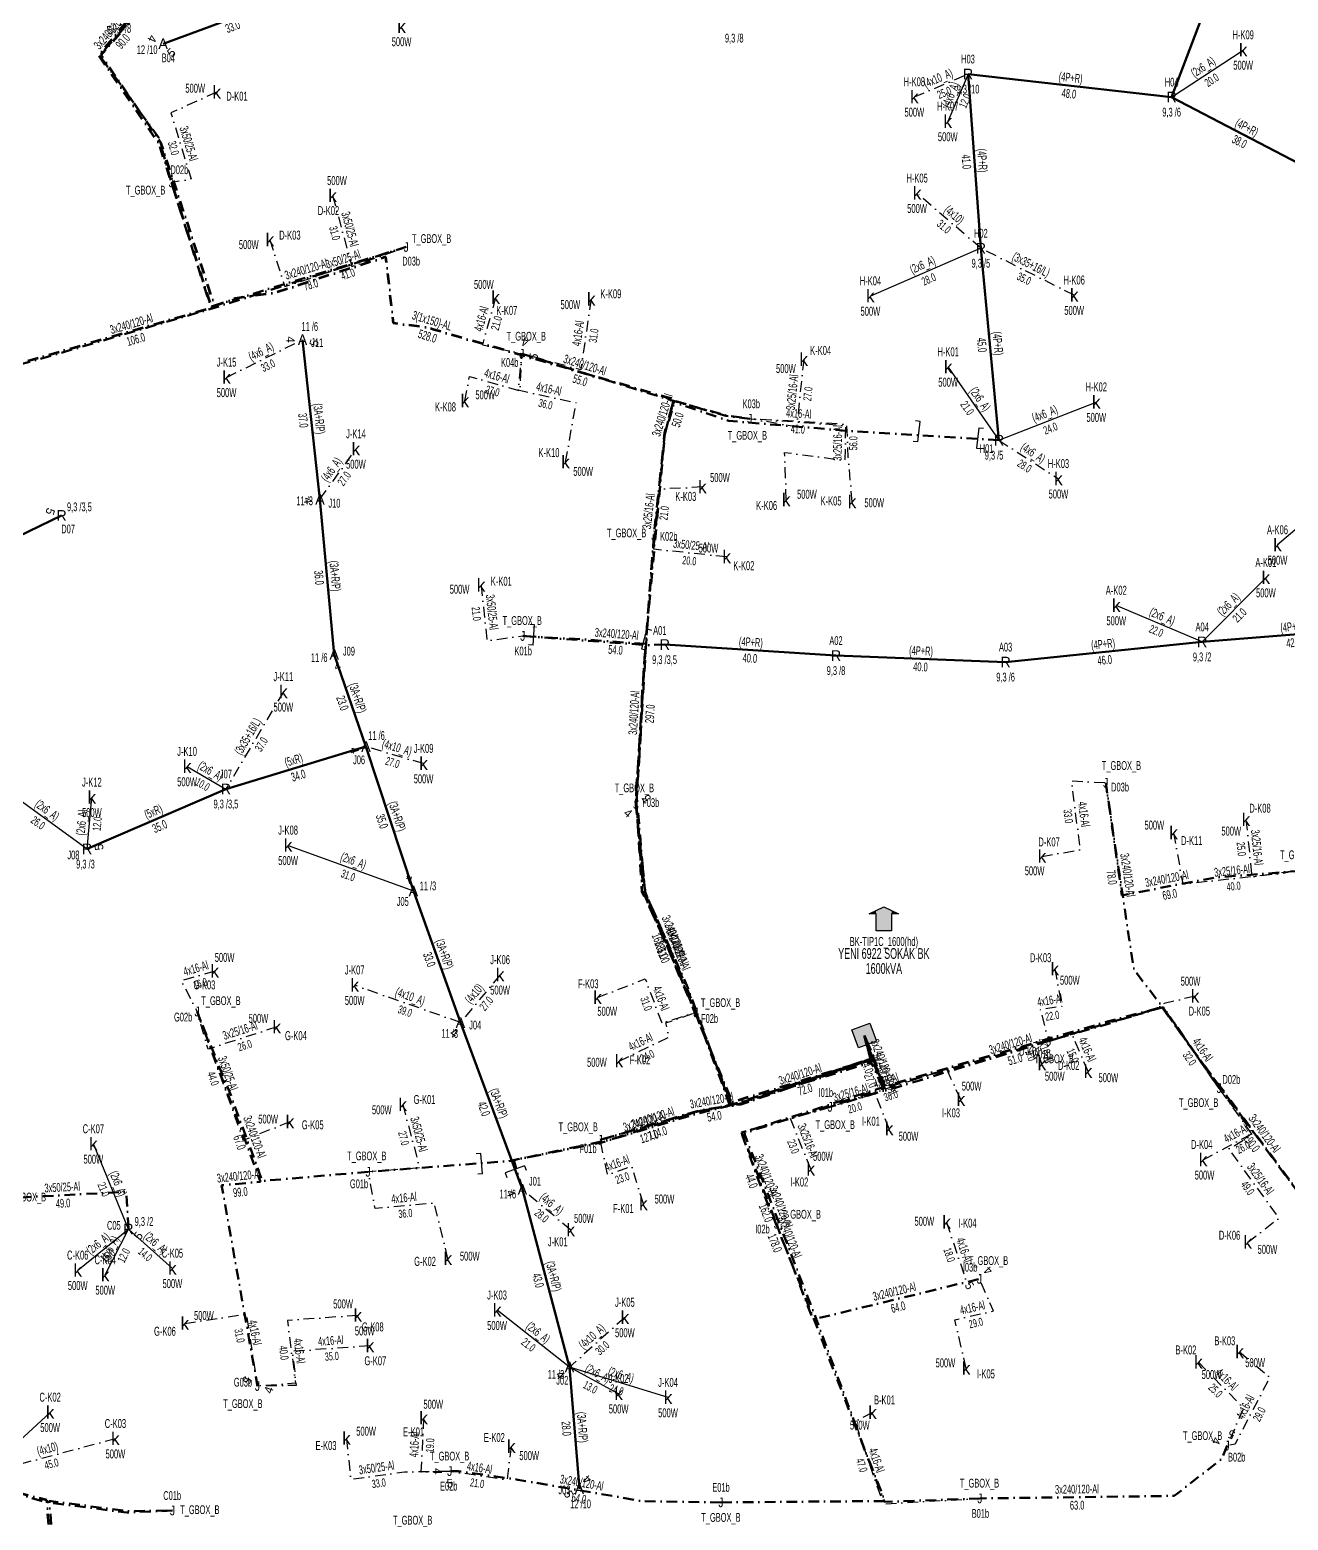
# Model space of a CAD drawing. Header units: millimetres. Extents: x 563565 to 566167, y 4094172 to 4096697.
# Drawn here: x 564611.1 to 564904.7, y 4095548.3 to 4095896.1 of the extents above; entities that cross this region are included whole.
import ezdxf
from ezdxf.enums import TextEntityAlignment as Align

# ---------------------------------------------------------------- set-up
doc = ezdxf.new("R2010")
doc.units = ezdxf.units.MM
doc.linetypes.add('DASHDOT', pattern=[5, 2.5, -1.25, 0, -1.25])
for name, color, linetype, lineweight in [('DIREK_AG_MEVCUT', 120, 'Continuous', 25), ('DIREK_BOX_YENI', 5, 'Continuous', 25), ('DIREK_OG_MEVCUT', 16, 'Continuous', 25), ('HAT_ABONE_HAVAI_MEVCUT', 56, 'Continuous', 30), ('HAT_ABONE_YERALTI_MEVCUT', 56, 'DASHDOT', 30), ('HAT_ABONE_YERALTI_YENI', 30, 'DASHDOT', 30), ('HAT_AG_HAVAI_MEVCUT', 126, 'Continuous', 50), ('HAT_AG_YERALTI_YENI', 3, 'DASHDOT', 50), ('HAT_BOX_YERALTI_YENI', 5, 'DASHDOT', 50), ('HAT_OG_YERALTI_YENI', 1, 'DASHDOT', 70), ('KOFRE_ABONE_MEVCUT', 6, 'Continuous', 25), ('TRAFO_TADILAT_BYSK', 5, 'Continuous', 30), ('TRAFO_YENI', 5, 'Continuous', 30)]:
    doc.layers.add(name, color=color, linetype=linetype, lineweight=lineweight)
doc.layers.add('NIA_AG', color=5, linetype='Continuous')
doc.styles.add('Direk', font='B_CAD')
doc.styles.get("Standard").update_dxf_attribs({"font": 'Arial'})

# ---------------------------------------------------------------- blocks, each defined once
blk = doc.blocks.new('AG_NIA', base_point=(-64.4296, 129.8924))
at = {"layer": 'NIA_AG'}
for p, q in [((-64.429604, 132.292432), (-65.529604, 132.292432)), ((-64.429604, 127.492432), (-64.429604, 132.292432)), ((-64.429604, 127.492432), (-65.529604, 127.492432))]:
    blk.add_line(p, q, dxfattribs=at)
blk = doc.blocks.new('YENI_BINA_KARE')
blk.add_hatch(color=5).paths.add_polyline_path([(-2.25, -2.25), (2.25, -2.25), (2.25, 2.25), (-2.25, 2.25)])
at = {"layer": 'TRAFO_TADILAT_BYSK', "linetype": 'Continuous'}
for p, q in [((-2.25, -2.25), (-2.25, 2.25)), ((-2.25, 2.25), (2.25, 2.25)), ((0, 1.8), (0, 2.7)), ((2.25, 2.25), (2.25, -2.25)), ((2.25, -2.25), (-2.25, -2.25))]:
    blk.add_line(p, q, dxfattribs=at)
blk = doc.blocks.new('YENI_BETKOSK')
at = {"layer": 'TRAFO_YENI', "linetype": 'Continuous'}
for p, q in [((-3.4, 2), (0, 3.6)), ((0, 3.6), (3.4, 2)), ((-1.8, 2), (-3.4, 2)), ((-1.8, -2), (-1.8, 2)), ((3.4, 2), (1.8, 2)), ((1.8, 2), (1.8, -2)), ((1.8, -2), (-1.8, -2))]:
    blk.add_line(p, q, dxfattribs=at)
for points in [[(-1.8, 2.752941), (0, -2), (0, 3.6)], [(0, -2), (0, 3.6), (1.8, -2)], [(0, 3.6), (1.8, -2), (1.8, 2.752941)], [(-3.4, 2), (-1.8, 2), (-1.8, 2.752941)], [(-1.8, -2), (-1.8, 2.752941), (0, -2)], [(1.8, 2), (1.8, 2.752941), (3.4, 2)]]:
    blk.add_solid(points, dxfattribs=at)

msp = doc.modelspace()

# ---------------------------------------------------------------- linework, layer by layer
at = {"layer": 'HAT_ABONE_HAVAI_MEVCUT'}
for p, q in [((564877.53, 4095880.37), (564894.22, 4095891.36)), ((564830.02, 4095885.75), (564825.3, 4095874.68)), ((564833.02, 4095845.11), (564807.25, 4095833.96)), ((564825.39, 4095817.4), (564837.25, 4095800.33)), ((564837.25, 4095800.33), (564859.95, 4095809.2)), ((564921.67, 4095792.42), (564902.23, 4095775.88)), ((564884.65, 4095753.26), (564899.52, 4095768.25)), ((564884.65, 4095753.26), (564864.61, 4095761.75)), ((564647.82, 4095724.18), (564656.88, 4095718.94)), ((564603.68, 4095720.08), (564624.5, 4095704.97)), ((564624.5, 4095704.97), (564625.6, 4095716.99)), ((564671.39, 4095705.8), (564700.62, 4095695.17)), ((564634.13, 4095616.28), (564625.95, 4095636.12)), ((564622.31, 4095606.65), (564634.13, 4095616.28)), ((564628.72, 4095605.56), (564634.13, 4095616.28)), ((564644.4, 4095607.1), (564634.13, 4095616.28)), ((564737.04, 4095584.06), (564720.14, 4095597.33)), ((564760.03, 4095576.95), (564737.04, 4095584.06)), ((564748.51, 4095577.86), (564737.04, 4095584.06)), ((564600.33, 4095559.12), (564615.87, 4095573.51))]:
    msp.add_line(p, q, dxfattribs=at)
at = {"layer": 'HAT_ABONE_YERALTI_MEVCUT', "flags": 128}
for points in [[(564817.5, 4095880.41), (564830.02, 4095885.75)], [(564833.02, 4095845.11), (564818.14, 4095857.94)], [(564854.79, 4095834.15), (564833.02, 4095845.11)], [(564657.03, 4095814.98), (564674.75, 4095823.75)], [(564678.82, 4095786.54), (564687.21, 4095798.27)], [(564837.25, 4095800.33), (564851.12, 4095791.32)], [(564670.29, 4095741.61), (564656.88, 4095718.94)], [(564702.99, 4095724.87), (564689.56, 4095728.85)], [(564720.85, 4095675.58), (564711.6, 4095664.46)], [(564711.6, 4095664.46), (564686.92, 4095673.17)], [(564737.34, 4095616.04), (564726.06, 4095625.52)], [(564749.96, 4095595.64), (564737.04, 4095584.06)], [(564631.1, 4095567.36), (564600.33, 4095559.12)]]:
    msp.add_lwpolyline(points, dxfattribs=at)
at = {"layer": 'HAT_ABONE_YERALTI_YENI', "flags": 128}
for points in [[(564654.72, 4095881.51), (564644.062056, 4095876.724447), (564648.74351, 4095861.275648), (564644.14942, 4095860.464456)], [(564681.78, 4095857.39), (564686.253025, 4095840.829339), (564698.948246, 4095845.403064)], [(564667.14, 4095847.07), (564670.597951, 4095836.181815), (564698.948246, 4095845.403064)], [(564719.81, 4095833.64), (564716.741075, 4095822.590188), (564725.938, 4095820.508)], [(564742.100151, 4095833.216421), (564739.669396, 4095816.741303), (564725.938, 4095820.508)], [(564712.62, 4095809.5), (564713.6744, 4095815.211774), (564725.468063, 4095811.880739), (564725.938, 4095820.508)], [(564736.13, 4095795.24), (564738.588729, 4095809.007792), (564725.084534, 4095811.978715), (564725.938, 4095820.508)], [(564791.69, 4095819.16), (564790.042648, 4095803.447572), (564779.094605, 4095805.330949)], [(564802.97, 4095785.94), (564802.097392, 4095796.308354), (564801.746283, 4095804.032753), (564779.094605, 4095805.330949)], [(564787.61, 4095786.4), (564787.233775, 4095797.478717), (564801.395174, 4095795.606136), (564801.512211, 4095803.681644), (564779.094605, 4095805.330949)], [(564768.05, 4095789.41), (564757.974686, 4095788.935063), (564756.714847, 4095778.104889)], [(564773.71, 4095773.11), (564756.687286, 4095774.8907), (564756.714847, 4095778.104889)], [(564716.4, 4095766.48), (564717.807749, 4095753.565361), (564726.140695, 4095754.6461)], [(564847.29, 4095703.22), (564856.24108, 4095704.766755), (564854.170437, 4095720.881762), (564862.148, 4095720.412)], [(564894.88, 4095711.8), (564896.275227, 4095698.455548), (564907.381047, 4095700.073995)], [(564877.98, 4095708.72), (564880.132601, 4095696.794951), (564903.449844, 4095699.315734), (564907.381047, 4095700.073995)], [(564654.27, 4095676.45), (564646.509251, 4095674.183679), (564650.148833, 4095667.024018)], [(564850.27, 4095676.96), (564851.915669, 4095668.230114), (564846.874103, 4095667.419862), (564848.868823, 4095660.144917)], [(564743.57, 4095670.29), (564754.718927, 4095674.651702), (564758.581127, 4095664.352502), (564766.532996, 4095666.837572)], [(564882.99, 4095670.61), (564875.765992, 4095668.937351), (564874.647302, 4095668.351371), (564877.79029, 4095665.048569), (564888.621, 4095649.142)], [(564671.82, 4095641.27), (564661.011427, 4095636.991517), (564650.148833, 4095667.024018)], [(564668.75, 4095663.42), (564652.712178, 4095658.266735), (564650.148833, 4095667.024018)], [(564748.6, 4095655.47), (564760.219636, 4095661.075484), (564759.517418, 4095664.352502), (564766.532996, 4095666.837572)], [(564858.02, 4095653.02), (564854.212661, 4095661.890075), (564848.868823, 4095660.144917)], [(564847.27, 4095654.84), (564845.417621, 4095659.812507), (564848.868823, 4095660.144917)], [(564828.36, 4095646.51), (564825.069496, 4095653.511204), (564797.84934, 4095644.770969)], [(564811.62, 4095639.68), (564808.390613, 4095647.844198), (564797.84934, 4095644.770969)], [(564884.87, 4095632.44), (564890.127769, 4095635.209264), (564896.51612, 4095638.681986), (564888.621, 4095649.142)], [(564895.29, 4095613.19), (564902.578276, 4095618.841632), (564890.87464, 4095634.992649), (564896.375349, 4095638.269667), (564888.621, 4095649.142)], [(564698.13, 4095645.3), (564702.092665, 4095630.545477), (564690.048072, 4095629.619001)], [(564793.33, 4095630.25), (564788.541499, 4095642.156703), (564797.84934, 4095644.770969)], [(564754.28, 4095622.17), (564751.573275, 4095630.890067), (564745.95553, 4095628.900449), (564744.217, 4095637.068)], [(564708.67, 4095609.35), (564705.486043, 4095622.357483), (564691.675753, 4095621.070083), (564690.048072, 4095629.619001)], [(564825.006716, 4095617.882447), (564829.715871, 4095603.754981), (564832.688001, 4095604.640154)], [(564829.6, 4095583.77), (564826.94578, 4095595.098446), (564835.948576, 4095597.176014), (564832.688001, 4095604.640154)], [(564647.290938, 4095594.26607), (564661.605385, 4095596.426741), (564664.234741, 4095579.654782)], [(564687.65, 4095596.13), (564671.245282, 4095594.961921), (564673.115094, 4095580.280437), (564664.234741, 4095579.654782)], [(564690.48, 4095589.03), (564672.422571, 4095587.759684), (564673.253598, 4095579.795671), (564664.234741, 4095579.654782)], [(564883.77, 4095585.21), (564894.324501, 4095574.527247), (564890.46392, 4095565.742299)], [(564893.38, 4095587.65), (564900.410391, 4095581.666464), (564892.334883, 4095566.100629), (564890.46392, 4095565.742299)], [(564703.01, 4095572.18), (564702.38477, 4095559.6357), (564709.093167, 4095559.784655)], [(564807.73, 4095573.46), (564803.652689, 4095571.3605), (564810.206725, 4095552.166537), (564832.789633, 4095553.429375)], [(564685.01, 4095567.44), (564686.044747, 4095557.883787), (564698.510158, 4095559.641729), (564709.093167, 4095559.784655)], [(564723.46, 4095565.53), (564722.461007, 4095557.745112), (564709.093167, 4095559.784655)]]:
    msp.add_lwpolyline(points, dxfattribs=at)
at = {"layer": 'HAT_AG_HAVAI_MEVCUT'}
for p, q in [((564877.53, 4095880.37), (564892.25, 4095919.09)), ((564642.23, 4095892.82), (564673.4, 4095904.35)), ((564877.53, 4095880.37), (564830.02, 4095885.75)), ((564833.02, 4095845.11), (564830.02, 4095885.75)), ((564910.92, 4095862.94), (564877.53, 4095880.37)), ((564837.25, 4095800.33), (564833.02, 4095845.11)), ((564678.82, 4095786.54), (564674.75, 4095823.75)), ((564682.16, 4095750.36), (564678.82, 4095786.54)), ((564590.54, 4095769.24), (564618.54, 4095782.77)), ((564926.98, 4095756.67), (564884.65, 4095753.26)), ((564759.28, 4095752.64), (564799.22, 4095750.07)), ((564884.65, 4095753.26), (564838.79, 4095748.56)), ((564689.56, 4095728.85), (564682.16, 4095750.36)), ((564799.22, 4095750.07), (564838.79, 4095748.56)), ((564656.88, 4095718.94), (564689.56, 4095728.85)), ((564700.62, 4095695.17), (564689.56, 4095728.85)), ((564624.5, 4095704.97), (564656.88, 4095718.94)), ((564711.6, 4095664.46), (564700.62, 4095695.17)), ((564726.06, 4095625.52), (564711.6, 4095664.46)), ((564737.04, 4095584.06), (564726.06, 4095625.52)), ((564739.34, 4095555.69), (564737.04, 4095584.06))]:
    msp.add_line(p, q, dxfattribs=at)
at = {"layer": 'HAT_AG_YERALTI_YENI', "flags": 128}
for points in [[(564837.25, 4095800.33), (564803.793842, 4095802.365399), (564774.183644, 4095804.823162), (564761.192608, 4095809.270544), (564759.320026, 4095801.780217), (564755.106717, 4095756.37011), (564752.757165, 4095716.806725), (564754.645243, 4095694.903817), (564764.682905, 4095672.542618), (564774.720447, 4095645.136109), (564807.26902, 4095656.008718), (564805.788, 4095661.413)], [(564759.28, 4095752.64), (564754.858346, 4095752.509961), (564752.431517, 4095716.156498), (564754.764259, 4095694.710415), (564764.22537, 4095672.958543), (564772.324528, 4095651.908888), (564775.025367, 4095644.886707), (564807.885575, 4095656.050175), (564805.788, 4095661.413)], [(564726.06, 4095625.52), (564724.066957, 4095632.356402), (564746.573949, 4095637.127884), (564767.550465, 4095643.879982), (564777.003402, 4095645.320429), (564808.243106, 4095656.033757), (564805.788, 4095661.413)]]:
    msp.add_lwpolyline(points, dxfattribs=at)
at = {"layer": 'HAT_BOX_YERALTI_YENI', "flags": 128}
for points in [[(564653.938359, 4095938.119389), (564638.413347, 4095904.217419), (564635.370402, 4095899.184856), (564627.41193, 4095890.05602), (564641.223512, 4095870.880692), (564644.14942, 4095860.464456)], [(564644.14942, 4095860.464456), (564653.304067, 4095831.475737), (564698.948246, 4095845.403064)], [(564698.948246, 4095845.403064), (564654.240358, 4095831.241664), (564616.437614, 4095820.12321), (564597.001, 4095814.634)], [(564725.938, 4095820.508), (564754.214089, 4095811.688874), (564761.554831, 4095809.403548), (564773.48517, 4095806.161977), (564779.094605, 4095805.330949)], [(564779.094605, 4095805.330949), (564773.50627, 4095805.984778), (564761.66372, 4095809.467881), (564759.287015, 4095801.805054), (564756.714847, 4095778.104889)], [(564756.714847, 4095778.104889), (564754.805367, 4095752.776963), (564741.008182, 4095753.789112), (564726.140695, 4095754.6461)], [(564726.140695, 4095754.6461), (564754.707619, 4095752.555208), (564752.547326, 4095716.203117), (564754.570858, 4095694.695538), (564765.373951, 4095669.32624), (564774.877026, 4095645.120511), (564808.068949, 4095655.856663), (564805.788, 4095661.413)], [(564888.621, 4095649.142), (564875.977699, 4095667.322726), (564868.719619, 4095676.808014), (564862.148, 4095720.412)], [(564862.148, 4095720.412), (564865.943295, 4095694.121273), (564887.518044, 4095698.27641), (564906.419454, 4095699.758909), (564907.381047, 4095700.073995)], [(564752.504465, 4095715.462502), (564754.347702, 4095694.591399), (564766.532996, 4095666.837572)], [(564690.048072, 4095629.619001), (564665.370817, 4095627.486396), (564658.285629, 4095646.812204), (564650.148833, 4095667.024018)], [(564650.148833, 4095667.024018), (564664.980258, 4095627.287363), (564655.873228, 4095626.496945), (564664.234741, 4095579.654782)], [(564766.532996, 4095666.837572), (564774.466271, 4095645.170063), (564766.54381, 4095643.729616), (564744.217, 4095637.068)], [(564954.791, 4095626.498), (564939.94598, 4095628.068648), (564932.274958, 4095627.003229), (564914.086564, 4095615.294473), (564881.271354, 4095659.676088), (564875.189453, 4095668.112421), (564861.743096, 4095663.86784), (564810.456908, 4095649.276993), (564805.788, 4095661.413)], [(564848.868823, 4095660.144917), (564862.684831, 4095664.35566), (564875.595891, 4095668.032163), (564888.621, 4095649.142)], [(564805.788, 4095661.413), (564807.567599, 4095655.180515), (564775.967783, 4095645.457495), (564765.614567, 4095642.846684), (564744.548022, 4095636.454698), (564722.851282, 4095632.133356), (564690.048072, 4095629.619001)], [(564744.217, 4095637.068), (564766.412524, 4095643.524249), (564775.095694, 4095645.388733), (564807.732613, 4095655.880122), (564805.788, 4095661.413)], [(564772.381815, 4095552.502286), (564810.683655, 4095552.821912), (564803.172446, 4095571.679841), (564792.996287, 4095597.979696), (564780.428646, 4095629.446949), (564777.193803, 4095638.667709), (564810.092692, 4095649.31808), (564805.788, 4095661.413)], [(564832.789633, 4095553.429375), (564810.486004, 4095552.610418), (564794.073213, 4095596.654869), (564777.81278, 4095638.649213), (564810.51297, 4095649.1395), (564805.788, 4095661.413)], [(564805.788, 4095661.413), (564807.541086, 4095654.947973), (564810.456648, 4095648.559142), (564797.84934, 4095644.770969)], [(564805.788, 4095661.413), (564810.716157, 4095648.549109), (564848.868823, 4095660.144917)], [(564797.84934, 4095644.770969), (564777.196588, 4095638.829205), (564785.330721, 4095617.520241)], [(564603.963228, 4095623.407178), (564633.607717, 4095624.937857), (564634.13, 4095616.28)], [(564785.330721, 4095617.520241), (564793.848752, 4095595.151754), (564832.688001, 4095604.640154)], [(564890.46392, 4095565.742299), (564889.318343, 4095562.716377), (564878.128284, 4095554.0165), (564832.789633, 4095553.429375)], [(564644.421717, 4095550.602827), (564633.79238, 4095550.123422), (564614.508283, 4095552.627158), (564579.423188, 4095563.314743)], [(564772.381815, 4095552.502286), (564754.096411, 4095552.761954), (564725.017378, 4095557.80352), (564711.16381, 4095559.784655), (564709.093167, 4095559.784655)], [(564633.825, 4095490.441), (564620.41582, 4095489.526961), (564616.850275, 4095538.150299), (564615.680245, 4095552.840242), (564634.005464, 4095550.443048), (564644.421717, 4095550.602827)]]:
    msp.add_lwpolyline(points, dxfattribs=at)
at = {"layer": 'HAT_OG_YERALTI_YENI', "flags": 128}
for points in [[(564257.81, 4095811.629), (564257.538372, 4095807.352516), (564304.092573, 4095801.036117), (564338.753537, 4095791.523466), (564417.708526, 4095774.913676), (564452.682662, 4095773.743972), (564520.698065, 4095792.353691), (564540.933936, 4095798.67009), (564653.564552, 4095831.247946), (564641.328031, 4095869.383572), (564627.204874, 4095890.156815), (564638.002138, 4095903.113531), (564646.541224, 4095921.004619), (564665.157047, 4095961.208823), (564672.528132, 4095976.398893), (564699.431314, 4095971.630102), (564698.201, 4095965.644)], [(564805.788, 4095661.413), (564807.34638, 4095655.847545), (564775.044566, 4095645.860076), (564758.942952, 4095684.546885), (564754.035283, 4095695.007957), (564752.658738, 4095716.142101), (564753.670316, 4095731.90142), (564754.152674, 4095742.961436), (564756.175494, 4095770.054082), (564759.262319, 4095802.009654), (564761.481463, 4095809.798212), (564705.498161, 4095826.093601), (564703.428686, 4095826.723441), (564695.961564, 4095827.630768), (564694.21298, 4095843.107044), (564668.427557, 4095834.731412), (564658.889974, 4095833.381754), (564654.301137, 4095831.58221), (564641.719886, 4095869.806206), (564627.781458, 4095890.21344), (564638.578722, 4095902.72027), (564657.379747, 4095943.196297), (564673.021831, 4095975.827711), (564698.935264, 4095970.878965), (564698.201, 4095965.644)], [(564805.788, 4095661.413), (564810.56345, 4095649.596618), (564862.915337, 4095664.771123), (564875.339987, 4095668.066499), (564882.425128, 4095658.073584), (564914.664141, 4095614.736857), (564930.050242, 4095626.613847), (564940.937482, 4095628.053482), (565025.837657, 4095615.19185), (565057.478093, 4095610.249865), (565058.462, 4095615.088)], [(564633.825, 4095490.441), (564627.687872, 4095489.869484), (564620.236095, 4095489.722385), (564615.086495, 4095553.039054), (564561.519902, 4095566.599613), (564506.925872, 4095581.526276), (564460.886768, 4095592.405952), (564437.762629, 4095598.704356), (564385.255191, 4095611.201682), (564345.755202, 4095613.721044), (564320.950574, 4095611.829111), (564319.780871, 4095596.353033), (564317.332011, 4095580.532397), (564308.682, 4095582.137)]]:
    msp.add_lwpolyline(points, dxfattribs=at)

# ---------------------------------------------------------------- block references
at = {"layer": 'NIA_AG'}
for p, rotation in [((564818.595863, 4095802.313618), 353.930169), ((564832.278031, 4095800.858702), 173.930169), ((564728.716689, 4095754.876815), 356.731026), ((564754.467387, 4095753.996008), 164.264221), ((564716.53436, 4095631.545123), 4.707442999999997), ((564724.317294, 4095630.206467), 110.39812)]:
    msp.add_blockref('AG_NIA', p, dxfattribs=dict(at, rotation=rotation))
at = {"layer": 'TRAFO_YENI'}
msp.add_blockref('YENI_BETKOSK', (564810.389368, 4095687.816535), dxfattribs=at)
at = {"layer": 'TRAFO_YENI', "rotation": 200.323137}
msp.add_blockref('YENI_BINA_KARE', (564805.788, 4095661.413), dxfattribs=at)

# ---------------------------------------------------------------- texts
at = {"layer": 'DIREK_AG_MEVCUT', "color": 32, "style": 'Direk'}
for rotation, p in [(368.426309, (564629.810304, 4095896.010226)), (250.790498, (564615.895899, 4095783.691265)), (458.51043, (564627.269169, 4095705.38437)), (415.714563, (564636.443476, 4095614.702715))]:
    msp.add_text('5', height=2, rotation=rotation, dxfattribs=at).set_placement(p, align=Align.MIDDLE_CENTER)
at = {"layer": 'DIREK_AG_MEVCUT', "linetype": 'ByBlock', "width": 0.53}
for s, p in [('9,3 /8', (564632.598087, 4095896.407169)), ('9,3 /8', (564775.481705, 4095894.143133)), ('H03', (564830.02, 4095889.25)), ('H04', (564877.53, 4095883.87)), ('9,3 /10', (564830.02, 4095882.25)), ('9,3 /6', (564877.53, 4095876.87)), ('H02', (564833.02, 4095848.61)), ('9,3 /5', (564833.02, 4095841.61)), ('H01', (564834.353054, 4095798.365896)), ('9,3 /5', (564836.09509, 4095796.826531)), ('9,3 /3,5', (564622.693708, 4095784.777131)), ('D07', (564620.062786, 4095779.618632)), ('A01', (564758.109289, 4095755.938399)), ('A04', (564884.65, 4095756.76)), ('A02', (564799.22, 4095753.57)), ('A03', (564838.79, 4095752.06)), ('9,3 /3,5', (564759.218628, 4095749.118988)), ('9,3 /2', (564884.65, 4095749.76)), ('9,3 /8', (564799.22, 4095746.57)), ('9,3 /6', (564838.79, 4095745.06)), ('J07', (564656.88, 4095722.44)), ('9,3 /3,5', (564656.88, 4095715.44)), ('J08', (564621.299042, 4095703.554419)), ('9,3 /3', (564624.107679, 4095701.425707)), ('C05', (564630.737116, 4095617.139266)), ('9,3 /2', (564637.761432, 4095618.037839))]:
    msp.add_text(s, height=2.05, dxfattribs=at).set_placement(p, align=Align.MIDDLE_CENTER)
at = {"layer": 'DIREK_AG_MEVCUT', "linetype": 'ByBlock', "style": 'Direk'}
for p in [(564830.02, 4095885.75), (564877.53, 4095880.37), (564833.02, 4095845.11), (564837.25, 4095800.33), (564618.54, 4095782.77), (564759.28, 4095752.64), (564884.65, 4095753.26), (564799.22, 4095750.07), (564838.79, 4095748.56), (564656.88, 4095718.94), (564624.5, 4095704.97), (564634.13, 4095616.28)]:
    msp.add_text('R', height=2.5, dxfattribs=at).set_placement(p, align=Align.MIDDLE_CENTER)
at = {"layer": 'DIREK_BOX_YENI', "width": 0.53}
for s, p in [('D02b', (564646.011808, 4095863.427818)), ('T_GBOX_B', (564638.148453, 4095858.67457)), ('T_GBOX_B', (564704.86505, 4095847.370236)), ('D03b', (564700.093601, 4095842.095774)), ('T_GBOX_B', (564726.957422, 4095824.582078)), ('K04b', (564723.09801, 4095818.462405)), ('K03b', (564779.451556, 4095808.8127)), ('T_GBOX_B', (564778.53549, 4095801.459138)), ('T_GBOX_B', (564750.371242, 4095778.688087)), ('K02b', (564760.208081, 4095777.887363)), ('T_GBOX_B', (564726.012106, 4095758.246681)), ('K01b', (564726.238529, 4095751.147467)), ('T_GBOX_B', (564865.818636, 4095724.431905)), ('T_GBOX_B', (564752.174252, 4095719.201528)), ('D03b', (564865.496589, 4095719.393693)), ('F03b', (564755.990895, 4095715.770407)), ('T_GBOX_B', (564907.408114, 4095703.596042)), ('T_GBOX_B', (564655.724417, 4095669.557608)), ('T_GBOX_B', (564772.28684, 4095669.099767)), ('G02b', (564646.895308, 4095665.733834)), ('F02b', (564769.725071, 4095665.402073)), ('D01b', (564847.221183, 4095657.056992)), ('T_GBOX_B', (564850.13227, 4095655.993653)), ('D02b', (564891.465146, 4095651.181812)), ('I01b', (564796.84095, 4095648.122559)), ('T_GBOX_B', (564883.832699, 4095645.769678)), ('T_GBOX_B', (564739.075251, 4095640.119128)), ('T_GBOX_B', (564799.046063, 4095640.638913)), ('T_GBOX_B', (564689.744084, 4095633.341233)), ('F01b', (564741.373488, 4095635.027305)), ('G01b', (564687.934874, 4095626.828949)), ('T_GBOX_B', (564610.333312, 4095623.73686)), ('T_GBOX_B', (564791.117726, 4095619.726619)), ('I02b', (564782.060354, 4095616.273367)), ('T_GBOX_B', (564834.808134, 4095608.922919)), ('I03b', (564830.49986, 4095607.371827)), ('G03b', (564660.84908, 4095580.542082)), ('T_GBOX_B', (564660.843004, 4095575.539112)), ('T_GBOX_B', (564884.754152, 4095568.075862)), ('T_GBOX_B', (564709.069403, 4095563.304038)), ('B02b', (564892.716157, 4095563.063226)), ('E02b', (564708.86722, 4095556.291956)), ('T_GBOX_B', (564832.700976, 4095556.999826)), ('C01b', (564644.342024, 4095554.10192)), ('E01b', (564772.392062, 4095556.002271)), ('T_GBOX_B', (564650.799954, 4095550.795539)), ('B01b', (564832.910028, 4095549.931446)), ('T_GBOX_B', (564700.453549, 4095548.351341)), ('T_GBOX_B', (564772.371544, 4095548.993863))]:
    msp.add_text(s, height=2.05, dxfattribs=at).set_placement(p, align=Align.MIDDLE_CENTER)
at = {"layer": 'DIREK_BOX_YENI', "style": 'Direk', "width": 0.8}
for p in [(564644.14942, 4095860.464456), (564698.948246, 4095845.403064), (564725.938, 4095820.508), (564779.094605, 4095805.330949), (564756.714847, 4095778.104889), (564726.140695, 4095754.6461), (564862.148, 4095720.412), (564752.504465, 4095715.462502), (564650.148833, 4095667.024018), (564766.532996, 4095666.837572), (564848.868823, 4095660.144917), (564888.621, 4095649.142), (564797.84934, 4095644.770969), (564744.217, 4095637.068), (564690.048072, 4095629.619001), (564785.330721, 4095617.520241), (564832.688001, 4095604.640154), (564664.234741, 4095579.654782), (564890.46392, 4095565.742299), (564709.093167, 4095559.784655), (564832.789633, 4095553.429375), (564644.421717, 4095550.602827), (564772.381815, 4095552.502286)]:
    msp.add_text('J', height=2.25, dxfattribs=at).set_placement(p, align=Align.MIDDLE_CENTER)
at = {"layer": 'DIREK_BOX_YENI', "color": 32, "style": 'Direk'}
for s, rotation, p in [('4', 525.30609, (564726.648234, 4095823.216425)), ('5', 76.597543, (564728.661745, 4095819.858989)), ('5', 117.546998, (564754.987034, 4095716.757435)), ('4', 320.046998, (564750.70642, 4095713.316102)), ('4', 493.630041, (564834.71467, 4095606.572151)), ('5', 303.613645, (564830.356191, 4095603.090102)), ('5', 240.604711, (564661.795229, 4095581.029112)), ('4', 430.701466, (564666.877407, 4095578.72941)), ('5', 158.517142, (564891.489344, 4095568.347775)), ('4', 247.023528, (564887.886058, 4095566.835288)), ('4', 270.580311, (564706.29331, 4095559.756297)), ('5', 0.193438, (564709.10262, 4095556.984671))]:
    msp.add_text(s, height=2, rotation=rotation, dxfattribs=at).set_placement(p, align=Align.MIDDLE_CENTER)
at = {"layer": 'DIREK_OG_MEVCUT', "color": 32, "style": 'Direk'}
for s, rotation, p in [('4', 245.299786, (564639.686181, 4095893.990037)), ('5', 42.799787, (564644.132428, 4095890.765549)), ('4', 268.80937, (564671.950605, 4095823.808181)), ('5', 75.048168, (564677.455201, 4095823.027581)), ('4', 276.00021, (564676.03534, 4095786.24731)), ('4', 375.557009, (564682.910952, 4095747.662581)), ('4', 287.927072, (564686.895943, 4095727.988143)), ('4', 198.553025, (564699.72909, 4095697.824483)), ('4', 328.013886, (564710.116802, 4095662.085106)), ('4', 289.00692, (564723.412658, 4095624.608089)), ('4', 310.05429, (564734.896782, 4095582.258163)), ('4', 499.634922, (564741.153436, 4095557.823413)), ('5', 297.134923, (564736.848182, 4095554.412955))]:
    msp.add_text(s, height=2, rotation=rotation, dxfattribs=at).set_placement(p, align=Align.MIDDLE_CENTER)
at = {"layer": 'DIREK_OG_MEVCUT', "linetype": 'ByBlock', "width": 0.53}
for s, p in [('12 /10', (564638.49801, 4095891.439511)), ('B04', (564643.444262, 4095889.537384)), ('11 /6', (564676.452323, 4095826.857678)), ('J11', (564678.182922, 4095823.068056)), ('11 /3', (564675.247931, 4095786.179791)), ('J10', (564682.198355, 4095785.625278)), ('J09', (564685.581864, 4095751.095425)), ('11 /6', (564678.65182, 4095749.606024)), ('11 /6', (564692.023997, 4095731.422904)), ('J06', (564687.945207, 4095725.744772)), ('11 /3', (564704.011877, 4095696.333062)), ('J05', (564698.138424, 4095692.701847)), ('11 /3', (564709.100779, 4095661.919739)), ('J04', (564715.05005, 4095663.870803)), ('J01', (564728.991871, 4095627.431578)), ('11 /6', (564722.64209, 4095624.434743)), ('11 /3', (564733.886481, 4095582.365707)), ('J02', (564735.366798, 4095580.98585)), ('J03', (564735.851446, 4095555.407177)), ('12 /10', (564739.626158, 4095552.1603))]:
    msp.add_text(s, height=2.05, dxfattribs=at).set_placement(p, align=Align.MIDDLE_CENTER)
at = {"layer": 'DIREK_OG_MEVCUT', "linetype": 'ByBlock', "style": 'Direk'}
for p in [(564642.23, 4095892.82), (564674.75, 4095823.75), (564678.82, 4095786.54), (564682.16, 4095750.36), (564689.56, 4095728.85), (564700.62, 4095695.17), (564711.6, 4095664.46), (564726.06, 4095625.52), (564737.04, 4095584.06), (564739.34, 4095555.69)]:
    msp.add_text('A', height=2.5, dxfattribs=at).set_placement(p, align=Align.MIDDLE_CENTER)
at = {"layer": 'HAT_ABONE_HAVAI_MEVCUT', "lineweight": 30, "width": 0.53}
for s, rotation, p in [('(2x6_A)', 33.36403, (564885.407537, 4095886.574914, 282447.11)), ('(4x6_A)', 426.907686, (564826.878107, 4095880.548382, 282412.65)), ('(2x6_A)', 383.396864, (564819.797467, 4095840.31511, 282403.625)), ('(2x6_A)', 304.791039, (564832.018053, 4095809.349997, 282418.625)), ('(4x6_A)', 21.343018, (564848.290642, 4095805.556705, 282429.975)), ('(2x6_A)', 45.230256, (564891.481549, 4095761.35362, 282449.76)), ('(2x6_A)', 337.039924, (564874.961576, 4095758.28766, 282432.305)), ('(2x6_A)', 329.956352, (564652.775561, 4095722.295798, 282328.44)), ('(2x6_A)', 324.029939, (564614.589258, 4095713.212925, 282312.25)), ('(2x6_A)', 84.77119, (564624.203537, 4095711.057463, 282312.8)), ('(2x6_A)', 340.01532, (564686.295504, 4095701.283816, 282350.31)), ('(2x6_A)', 292.406275, (564630.825829, 4095626.523996, 282312.975)), ('(2x6_A)', 39.170421, (564627.683115, 4095612.12398, 282317.065)), ('(4x6_A)', 63.221558, (564630.666158, 4095611.30296, 282317.065)), ('(2x6_A)', 318.207565, (564639.831469, 4095612.323729, 282317.065)), ('(2x6_A)', 321.860745, (564729.114939, 4095591.363535, 282360.07)), ('(2x6_A)', 331.606981, (564743.179189, 4095581.707751, 282368.52)), ('(2x6_A)', 342.814997, (564748.786139, 4095581.317052, 282368.52))]:
    msp.add_text(s, height=2.05, rotation=rotation, dxfattribs=at).set_placement(p, align=Align.CENTER)
for s, rotation, p in [('20.0', 33.36403, (564886.342463, 4095885.155086, 282447.11)), ('12.0', 426.907686, (564828.441893, 4095879.881618, 282412.65)), ('28.0', 383.396864, (564820.472533, 4095838.75489, 282403.625)), ('21.0', 304.791039, (564830.621947, 4095808.380003, 282418.625)), ('24.0', 21.343018, (564848.909358, 4095803.973295, 282429.975)), ('21.0', 45.230256, (564892.688451, 4095760.15638, 282449.76)), ('22.0', 337.039924, (564874.298424, 4095756.72234, 282432.305)), ('10.0', 329.956352, (564651.924439, 4095720.824202, 282328.44)), ('26.0', 324.029939, (564613.590742, 4095711.837075, 282312.25)), ('12.0', 84.77119, (564625.896463, 4095710.902537, 282312.8)), ('31.0', 340.01532, (564685.714496, 4095699.686184, 282350.31)), ('21.0', 292.406275, (564629.254171, 4095625.876004, 282312.975)), ('15.0', 39.170421, (564628.756885, 4095610.80602, 282317.065)), ('12.0', 63.221558, (564632.183842, 4095610.53704, 282317.065)), ('14.0', 318.207565, (564638.698531, 4095611.056271, 282317.065)), ('21.0', 321.860745, (564728.065061, 4095590.026465, 282360.07)), ('13.0', 331.606981, (564742.370811, 4095580.212249, 282368.52)), ('24.0', 342.814997, (564748.283861, 4095579.692948, 282368.52))]:
    msp.add_text(s, height=1.9, rotation=rotation, dxfattribs=at).set_placement(p, align=Align.TOP_CENTER)
at = {"layer": 'HAT_ABONE_YERALTI_MEVCUT', "lineweight": 30, "width": 0.53}
for s, rotation, p in [('(4x10_A)', 23.0991, (564823.426526, 4095883.861854)), ('(4x10)', 319.231063, (564826.135059, 4095852.168747)), ('(3x35+16/L)', 333.277254, (564844.287223, 4095840.389214)), ('(4x6_A)', 26.331774, (564665.512967, 4095820.126804)), ('(4x6_A)', 326.992107, (564844.648041, 4095796.537806)), ('(4x6_A)', 54.425375, (564682.323645, 4095792.899498)), ('(3x35+16/L)', 419.394384, (564662.853412, 4095730.707757)), ('(4x10_A)', 343.492734, (564696.516516, 4095727.674966)), ('(4x10_A)', 340.56118, (564699.54288, 4095669.616548)), ('(4x10)', 410.245147, (564715.57153, 4095670.563579)), ('(4x6_A)', 319.955449, (564732.246876, 4095621.430713)), ('(4x10_A)', 401.869391, (564742.93268, 4095590.482968)), ('(4x10)', 374.991666, (564615.495123, 4095564.061069))]:
    msp.add_text(s, height=2.05, rotation=rotation, dxfattribs=at).set_placement(p, align=Align.CENTER)
for s, rotation, p in [('25.0', 23.0991, (564824.093474, 4095882.298146)), ('31.0', 319.231063, (564825.024941, 4095850.881253)), ('35.0', 333.277254, (564843.522777, 4095838.870786)), ('33.0', 26.331774, (564666.267033, 4095818.603196)), ('28.0', 326.992107, (564843.721959, 4095795.112194)), ('27.0', 54.425375, (564683.706355, 4095791.910502)), ('37.0', 419.394384, (564664.316588, 4095729.842243)), ('27.0', 343.492734, (564696.033484, 4095726.045034)), ('27.0', 410.245147, (564716.87847, 4095669.476421)), ('39.0', 340.56118, (564698.97712, 4095668.013452)), ('28.0', 319.955449, (564731.153124, 4095620.129287)), ('30.0', 401.869391, (564744.06732, 4095589.217032)), ('45.0', 374.991666, (564615.934877, 4095562.418931))]:
    msp.add_text(s, height=1.9, rotation=rotation, dxfattribs=at).set_placement(p, align=Align.TOP_CENTER)
at = {"layer": 'HAT_ABONE_YERALTI_YENI', "lineweight": 30, "width": 0.53}
for s, rotation, p in [('3x50/25-Al', 286.858399, (564647.216254, 4095869.246554)), ('3x50/25-Al', 285.114885, (564684.837107, 4095849.331311)), ('3x50/25-Al', 18.017692, (564684.510185, 4095841.600756)), ('4x16-Al', 434.478138, (564717.456538, 4095828.342559)), ('4x16-Al', 441.607075, (564740.043877, 4095825.102929)), ('4x16-Al', 344.228052, (564719.802269, 4095814.364255)), ('3x25/16-Al', 444.014753, (564790.020957, 4095811.392417)), ('4x16-Al', 347.592581, (564732.019264, 4095811.323401)), ('4x16-Al', 356.719895, (564790.469079, 4095805.530459)), ('3x25/16-Al', 89.169685, (564800.603782, 4095799.656208)), ('3x25/16-Al', 443.364792, (564756.50046, 4095783.618192)), ('3x50/25-Al', 354.028162, (564765.287077, 4095774.845737)), ('3x50/25-Al', 276.220914, (564717.948869, 4095760.114789)), ('4x16-Al', 277.321908, (564856.048827, 4095712.932586)), ('3x25/16-Al', 275.968865, (564896.423005, 4095705.216164)), ('3x25/16-Al', 6.170175, (564891.699863, 4095698.900419)), ('4x16-Al', 376.279043, (564650.151357, 4095676.132761)), ('4x16-Al', 290.556045, (564757.445907, 4095669.800557)), ('4x16-Al', 369.130176, (564849.260009, 4095668.664218)), ('3x25/16-Al', 377.813226, (564660.471061, 4095661.652617)), ('4x16-Al', 25.753349, (564754.040495, 4095659.038314)), ('4x16-Al', 290.431576, (564847.140337, 4095657.622979)), ('4x16-Al', 293.23066, (564856.897416, 4095657.790306)), ('4x16-Al', 304.250769, (564883.90824, 4095657.573678)), ('3x50/25-Al', 289.884786, (564656.379452, 4095652.296878)), ('4x16-Al', 377.801524, (564811.199555, 4095649.95039)), ('3x25/16-Al', 376.253648, (564802.88207, 4095647.123611)), ('3x50/25-Al', 285.033337, (564700.932241, 4095638.143212)), ('4x16-Al', 28.528598, (564892.915987, 4095637.692417)), ('3x25/16-Al', 291.908438, (564791.724364, 4095636.520507)), ('4x16-Al', 379.502449, (564748.480633, 4095630.696491)), ('3x25/16-Al', 305.928502, (564897.414746, 4095627.415899)), ('4x16-Al', 365.325741, (564698.502002, 4095622.560114)), ('4x16-Al', 288.434949, (564828.167674, 4095611.087507)), ('4x16-Al', 12.994617, (564831.256047, 4095596.965462)), ('4x16-Al', 281.176189, (564662.673608, 4095591.941675)), ('4x16-Al', 277.25803, (564673.023377, 4095587.728566)), ('4x16-Al', 364.024053, (564681.391636, 4095589.242746)), ('4x16-Al', 314.653992, (564889.65191, 4095580.466023)), ('4x16-Al', 422.579851, (564895.618131, 4095574.274982)), ('4x16-Al', 447.14664, (564701.848439, 4095565.950163)), ('4x16-Al', 288.853159, (564807.734104, 4095562.038191)), ('3x50/25-Al', 8.027238, (564692.158756, 4095559.604429)), ('4x16-Al', 351.325231, (564715.905289, 4095559.60516))]:
    msp.add_text(s, height=2.05, rotation=rotation, dxfattribs=at).set_placement(p, align=Align.CENTER)
for s, rotation, p in [('32.0', 286.858399, (564645.589312, 4095868.753541)), ('31.0', 285.114885, (564683.195918, 4095848.888027)), ('41.0', 18.017692, (564685.036013, 4095839.984123)), ('21.0', 434.478138, (564719.094537, 4095827.887629)), ('31.0', 441.607075, (564741.72567, 4095824.854795)), ('27.0', 344.228052, (564719.340194, 4095812.728258)), ('27.0', 444.014753, (564791.71169, 4095811.215154)), ('36.0', 347.592581, (564731.653999, 4095809.663105)), ('41.0', 356.719895, (564790.371809, 4095803.833244)), ('56.0', 89.169685, (564802.303603, 4095799.631573)), ('21.0', 443.364792, (564758.189073, 4095783.421761)), ('20.0', 354.028162, (564765.110209, 4095773.154963)), ('21.0', 276.220914, (564716.25888, 4095759.930573)), ('33.0', 277.321908, (564854.362689, 4095712.715931)), ('25.0', 275.968865, (564894.732222, 4095705.039384)), ('40.0', 6.170175, (564891.882582, 4095697.210267)), ('16.0', 376.279043, (564650.627894, 4095674.500918)), ('31.0', 290.556045, (564755.854147, 4095669.203647)), ('22.0', 369.130176, (564849.529762, 4095666.985757)), ('26.0', 377.813226, (564660.991117, 4095660.034117)), ('24.0', 25.753349, (564754.779141, 4095657.50717)), ('9.0', 290.431576, (564845.547284, 4095657.029528)), ('15.0', 293.23066, (564855.335245, 4095657.119769)), ('32.0', 304.250769, (564882.50305, 4095656.616891)), ('44.0', 289.884786, (564654.780808, 4095651.718658)), ('36.0', 377.801524, (564811.71928, 4095648.331784)), ('20.0', 376.253648, (564803.357883, 4095645.491557)), ('27.0', 285.033337, (564699.290424, 4095637.702265)), ('23.0', 291.908438, (564790.147135, 4095635.886196)), ('26.0', 28.528598, (564893.727902, 4095636.198833)), ('23.0', 379.502449, (564749.048173, 4095629.094025)), ('49.0', 305.928502, (564896.038171, 4095626.418382)), ('36.0', 365.325741, (564698.659793, 4095620.867453)), ('18.0', 288.434949, (564826.554913, 4095610.54992)), ('29.0', 12.994617, (564831.638309, 4095595.308997)), ('31.0', 281.176189, (564661.005847, 4095591.61217)), ('40.0', 277.25803, (564671.336999, 4095587.513792)), ('35.0', 364.024053, (564681.510934, 4095587.546937)), ('25.0', 314.653992, (564888.442591, 4095579.271223)), ('29.0', 422.579851, (564897.127142, 4095573.492111)), ('19.0', 447.14664, (564703.546331, 4095565.865537)), ('47.0', 288.853159, (564806.12531, 4095561.488846)), ('33.0', 8.027238, (564692.39615, 4095557.921086)), ('21.0', 351.325231, (564715.648885, 4095557.924608))]:
    msp.add_text(s, height=1.9, rotation=rotation, dxfattribs=at).set_placement(p, align=Align.TOP_CENTER)
at = {"layer": 'HAT_AG_HAVAI_MEVCUT', "lineweight": 30, "width": 0.53}
for s, rotation, p in [('33.0', 20.299785, (564658.109892, 4095897.787793)), ('48.0', 353.539386, (564853.679358, 4095882.215398, 282415.01)), ('38.0', 332.434875, (564893.831657, 4095870.901487, 282438.765)), ('41.0', 274.221854, (564830.672307, 4095865.367424, 282415.01)), ('45.0', 275.396251, (564834.288767, 4095822.640063, 282416.51)), ('37.0', 276.242152, (564675.940039, 4095805.052579)), ('36.0', 275.274379, (564679.643599, 4095768.371863)), ('42.0', 364.60566, (564905.883253, 4095754.117745, 282442.325)), ('40.0', 356.318292, (564779.195418, 4095750.506754, 282399.61)), ('46.0', 365.851575, (564861.806659, 4095750.064429, 282419.395)), ('40.0', 357.814641, (564818.972587, 4095748.465618, 282419.395)), ('23.0', 288.984551, (564685.056235, 4095739.328484)), ('34.0', 16.86959, (564673.466665, 4095723.081577, 282344.78)), ('35.0', 23.337259, (564641.026721, 4095711.174539, 282328.44)), ('35.0', 288.179394, (564694.282428, 4095711.744806)), ('33.0', 289.673914, (564705.30962, 4095679.528833)), ('42.0', 290.372002, (564718.033166, 4095644.694103)), ('43.0', 284.833317, (564730.728327, 4095604.572393)), ('28.0', 274.634921, (564737.34278, 4095569.806315))]:
    msp.add_text(s, height=2.05, rotation=rotation, dxfattribs=at).set_placement(p, align=Align.TOP_CENTER)
for s, rotation, p in [('(4P+R)', 353.539386, (564853.870642, 4095883.904602, 282415.01)), ('(4P+R)', 332.434875, (564894.618343, 4095872.408513, 282438.765)), ('(4P+R)', 274.221854, (564832.367693, 4095865.492576, 282415.01)), ('(4P+R)', 275.396251, (564835.981233, 4095822.799937, 282416.51)), ('(3A+R/P)', 276.242152, (564677.629961, 4095805.237421)), ('(3A+R/P)', 275.274379, (564681.336401, 4095768.528137)), ('(4P+R)', 364.60566, (564905.746747, 4095755.812255, 282442.325)), ('(4P+R)', 356.318292, (564779.304582, 4095752.203246, 282399.61)), ('(4P+R)', 357.814641, (564819.037413, 4095750.164382, 282419.395)), ('(4P+R)', 365.851575, (564861.633341, 4095751.755571, 282419.395)), ('(3A+R/P)', 288.984551, (564686.663765, 4095739.881516)), ('(5xR)', 16.86959, (564672.973335, 4095724.708423, 282344.78)), ('(5xR)', 23.337259, (564640.353279, 4095712.735461, 282328.44)), ('(3A+R/P)', 288.179394, (564695.897572, 4095712.275194)), ('(3A+R/P)', 289.673914, (564706.91038, 4095680.101167)), ('(3A+R/P)', 290.372002, (564719.626834, 4095645.285897)), ('(3A+R/P)', 284.833317, (564732.371673, 4095605.007607)), ('(3A+R/P)', 274.634921, (564739.03722, 4095569.943685))]:
    msp.add_text(s, height=2.05, rotation=rotation, dxfattribs=at).set_placement(p, align=Align.CENTER)
at = {"layer": 'HAT_AG_YERALTI_YENI', "lineweight": 30, "width": 0.53}
for rotation, p in [(446.601364, (564753.083436, 4095736.638808)), (292.584411, (564760.463681, 4095684.215644)), (17.842765, (564756.801762, 4095641.313049))]:
    msp.add_text('3x240/120-Al', height=2.05, rotation=rotation, dxfattribs=at).set_placement(p, align=Align.CENTER)
for s, rotation, p in [('297.0', 446.601364, (564754.780446, 4095736.538028)), ('168.0', 292.584411, (564758.894046, 4095683.562769)), ('114.0', 17.842765, (564757.322652, 4095639.694817))]:
    msp.add_text(s, height=2.05, rotation=rotation, dxfattribs=at).set_placement(p, align=Align.TOP_CENTER)
at = {"layer": 'HAT_BOX_YERALTI_YENI', "lineweight": 30, "width": 0.53}
for s, rotation, p in [('3x240/120-Al', 408.918249, (564630.750459, 4095895.179003)), ('3x240/120-Al', 16.968426, (564675.878088, 4095839.252396)), ('3x240/120-Al', 376.38954, (564635.099144, 4095826.497898)), ('3x240/120-Al', 342.677349, (564740.329081, 4095816.90998)), ('3x240/120-Al', 432.768178, (564759.663521, 4095805.88827)), ('3x240/120-Al', 355.80435, (564747.968963, 4095754.130759)), ('3x240/120-Al', 278.570389, (564866.274427, 4095698.736568)), ('3x240/120-Al', 10.901268, (564876.56992, 4095697.033503)), ('3x240/120-Al', 291.800612, (564761.042845, 4095682.443216)), ('3x240/120-Al', 292.816222, (564761.443117, 4095681.12831)), ('3x240/120-Al', 16.658532, (564840.212432, 4095658.518578)), ('3x240/120-Al', 290.960361, (564809.045981, 4095655.285228)), ('3x240/120-Al', 17.820402, (564791.154025, 4095651.443645)), ('3x240/120-Al', 294.529729, (564809.772151, 4095652.106448)), ('3x240/120-Al', 370.304846, (564770.352988, 4095645.286129)), ('3x240/120-Al', 290.133843, (564662.626281, 4095637.441882)), ('3x240/120-Al', 376.878784, (564754.834499, 4095640.464074)), ('3x240/120-Al', 306.478757, (564898.362425, 4095637.990627)), ('3x240/120-Al', 290.893033, (564782.057765, 4095628.477854)), ('3x50/25-Al', 2.955815, (564618.741642, 4095625.021387)), ('3x240/120-Al', 365.863872, (564659.965851, 4095627.626841)), ('3x240/120-Al', 291.367761, (564785.431204, 4095621.076156)), ('3x240/120-Al', 291.771173, (564787.501838, 4095614.028588)), ('3x240/120-Al', 13.728418, (564813.066655, 4095600.721671)), ('3x240/120-Al', 350.16414, (564739.702097, 4095556.120243)), ('3x240/120-Al', 360.741925, (564855.447952, 4095554.572866))]:
    msp.add_text(s, height=2.05, rotation=rotation, dxfattribs=at).set_placement(p, align=Align.CENTER)
for s, rotation, p in [('90.0', 408.918249, (564632.031873, 4095894.061873)), ('78.0', 16.968426, (564676.374224, 4095837.626405)), ('106.0', 376.38954, (564635.578827, 4095824.866977)), ('55.0', 342.677349, (564739.822902, 4095815.287086)), ('50.0', 432.768178, (564761.287214, 4095805.384665)), ('54.0', 355.80435, (564747.844587, 4095752.435315)), ('78.0', 278.570389, (564864.59341, 4095698.483226)), ('69.0', 10.901268, (564876.891419, 4095695.36418)), ('181.0', 291.800612, (564759.464426, 4095681.811874)), ('51.0', 292.816222, (564759.876136, 4095680.469089)), ('54.0', 290.960361, (564807.458473, 4095654.6771)), ('51.0', 16.658532, (564840.699766, 4095656.889927)), ('27.0', 294.529729, (564808.225583, 4095651.400667)), ('72.0', 17.820402, (564791.674283, 4095649.82521)), ('54.0', 370.304846, (564770.657093, 4095643.61355)), ('67.0', 290.133843, (564661.030166, 4095636.856718)), ('127.0', 376.878784, (564755.32809, 4095638.837308)), ('190.0', 306.478757, (564896.995493, 4095636.979935)), ('44.0', 290.893033, (564780.469544, 4095627.871593)), ('49.0', 2.955815, (564618.829304, 4095623.323648)), ('99.0', 365.863872, (564660.139532, 4095625.935736)), ('162.0', 291.367761, (564783.84806, 4095620.456756)), ('178.0', 291.771173, (564785.923095, 4095613.398057)), ('64.0', 13.728418, (564813.470099, 4095599.070237)), ('64.0', 350.16414, (564739.411692, 4095554.445231)), ('63.0', 360.741925, (564855.469965, 4095552.873009))]:
    msp.add_text(s, height=2.05, rotation=rotation, dxfattribs=at).set_placement(p, align=Align.TOP_CENTER)
at = {"layer": 'HAT_OG_YERALTI_YENI', "lineweight": 30, "width": 0.53}
msp.add_text('3(1x150)-AL', height=2.05, rotation=343.072487, dxfattribs=at).set_placement((564704.710911, 4095827.221694), align=Align.CENTER)
msp.add_text('528.0', height=2.05, rotation=343.072487, dxfattribs=at).set_placement((564704.215936, 4095825.595348), align=Align.TOP_CENTER)
at = {"layer": 'KOFRE_ABONE_MEVCUT', "linetype": 'ByBlock', "style": 'Direk'}
for p in [(564697.86, 4095896.85), (564894.22, 4095891.36), (564654.72, 4095881.51), (564817.5, 4095880.41), (564825.3, 4095874.68), (564681.78, 4095857.39), (564818.14, 4095857.94), (564667.14, 4095847.07), (564807.25, 4095833.96), (564854.79, 4095834.15), (564719.81, 4095833.64), (564742.100151, 4095833.216421), (564791.69, 4095819.16), (564825.39, 4095817.4), (564657.03, 4095814.98), (564712.62, 4095809.5), (564859.95, 4095809.2), (564687.21, 4095798.27), (564736.13, 4095795.24), (564768.05, 4095789.41), (564851.12, 4095791.32), (564787.61, 4095786.4), (564802.97, 4095785.94), (564902.23, 4095775.88), (564773.71, 4095773.11), (564899.52, 4095768.25), (564716.4, 4095766.48), (564864.61, 4095761.75), (564670.29, 4095741.61), (564647.82, 4095724.18), (564702.99, 4095724.87), (564625.6, 4095716.99), (564877.98, 4095708.72), (564894.88, 4095711.8), (564671.39, 4095705.8), (564847.29, 4095703.22), (564654.27, 4095676.45), (564720.85, 4095675.58), (564850.27, 4095676.96), (564686.92, 4095673.17), (564882.99, 4095670.61), (564743.57, 4095670.29), (564668.75, 4095663.42), (564748.6, 4095655.47), (564847.27, 4095654.84), (564858.02, 4095653.02), (564828.36, 4095646.51), (564698.13, 4095645.3), (564671.82, 4095641.27), (564811.62, 4095639.68), (564625.95, 4095636.12), (564884.87, 4095632.44), (564793.33, 4095630.25), (564754.28, 4095622.17), (564737.34, 4095616.04), (564825.006716, 4095617.882447), (564895.29, 4095613.19), (564708.67, 4095609.35), (564622.31, 4095606.65), (564628.72, 4095605.56), (564644.4, 4095607.1), (564647.290938, 4095594.26607), (564687.65, 4095596.13), (564720.14, 4095597.33), (564749.96, 4095595.64), (564690.48, 4095589.03), (564893.38, 4095587.65), (564829.6, 4095583.77), (564883.77, 4095585.21), (564748.51, 4095577.86), (564760.03, 4095576.95), (564615.87, 4095573.51), (564807.73, 4095573.46), (564703.01, 4095572.18), (564631.1, 4095567.36), (564685.01, 4095567.44), (564723.46, 4095565.53)]:
    msp.add_text('k', height=3, dxfattribs=at).set_placement(p, align=Align.MIDDLE_CENTER)
at = {"layer": 'KOFRE_ABONE_MEVCUT', "linetype": 'ByBlock', "width": 0.6}
for s, p in [('H-K09', (564894.22, 4095893.86)), ('H-K08', (564817.5, 4095882.91)), ('H-K07', (564825.3, 4095877.18)), ('H-K05', (564818.14, 4095860.44)), ('H-K04', (564807.25, 4095836.46)), ('H-K06', (564854.79, 4095836.65)), ('H-K01', (564825.39, 4095819.9)), ('J-K15', (564657.03, 4095817.48)), ('H-K02', (564859.95, 4095811.7)), ('J-K14', (564687.21, 4095800.77)), ('H-K03', (564851.12, 4095793.82)), ('A-K06', (564902.23, 4095778.38)), ('A-K01', (564899.52, 4095770.75)), ('A-K02', (564864.61, 4095764.25)), ('J-K11', (564670.29, 4095744.11)), ('J-K10', (564647.82, 4095726.68)), ('J-K09', (564702.99, 4095727.37)), ('J-K12', (564625.6, 4095719.49)), ('J-K08', (564671.39, 4095708.3)), ('J-K06', (564720.85, 4095678.08)), ('J-K07', (564686.92, 4095675.67)), ('C-K07', (564625.95, 4095638.62)), ('C-K06', (564622.31, 4095609.15)), ('C-K04', (564628.72, 4095608.06)), ('C-K05', (564644.4, 4095609.6)), ('J-K03', (564720.14, 4095599.83)), ('J-K05', (564749.96, 4095598.14)), ('J-K02', (564748.51, 4095580.36)), ('J-K04', (564760.03, 4095579.45)), ('C-K02', (564615.87, 4095576.01)), ('C-K03', (564631.1, 4095569.86))]:
    msp.add_text(s, height=2.1, dxfattribs=at).set_placement(p, align=Align.CENTER)
for p in [(564697.86, 4095894.35), (564894.22, 4095888.86), (564817.5, 4095877.91), (564825.3, 4095872.18), (564818.14, 4095855.44), (564807.25, 4095831.46), (564854.79, 4095831.65), (564825.39, 4095814.9), (564657.03, 4095812.48), (564859.95, 4095806.7), (564687.21, 4095795.77), (564851.12, 4095788.82), (564902.23, 4095773.38), (564899.52, 4095765.75), (564864.61, 4095759.25), (564670.29, 4095739.11), (564647.82, 4095721.68), (564702.99, 4095722.37), (564625.6, 4095714.49), (564671.39, 4095703.3), (564720.85, 4095673.08), (564686.92, 4095670.67), (564625.95, 4095633.62), (564622.31, 4095604.15), (564628.72, 4095603.06), (564644.4, 4095604.6), (564720.14, 4095594.83), (564749.96, 4095593.14), (564748.51, 4095575.36), (564760.03, 4095574.45), (564615.87, 4095571.01), (564631.1, 4095564.86)]:
    msp.add_text('500W', height=2.1, dxfattribs=at).set_placement(p, align=Align.TOP_CENTER)
for s, p in [('500W', (564649.71536, 4095882.438909)), ('D-K01', (564659.452521, 4095880.585779)), ('500W', (564682.796764, 4095860.892874)), ('D-K02', (564680.817268, 4095853.886483)), ('500W', (564662.212783, 4095845.961773)), ('D-K03', (564671.805383, 4095848.172634)), ('500W', (564717.055362, 4095836.665976)), ('K-K09', (564746.689921, 4095834.47726)), ('500W', (564737.250654, 4095831.955813)), ('K-K07', (564722.418935, 4095830.614025)), ('K-K04', (564795.635114, 4095821.285094)), ('500W', (564787.523476, 4095817.035296)), ('500W', (564717.379554, 4095810.914109)), ('K-K08', (564708.112196, 4095808.085891)), ('K-K10', (564732.252785, 4095797.425579)), ('500W', (564740.230154, 4095793.054822)), ('500W', (564772.139001, 4095791.605084)), ('K-K03', (564764.17829, 4095787.214513)), ('500W', (564792.437098, 4095787.700807)), ('K-K05', (564798.070813, 4095786.143044)), ('500W', (564808.144557, 4095785.736993)), ('K-K06', (564783.041796, 4095785.098954)), ('500W', (564769.473819, 4095775.16823)), ('K-K02', (564777.72107, 4095771.051392)), ('500W', (564711.39474, 4095765.552678)), ('K-K01', (564721.133107, 4095767.407322)), ('D-K08', (564898.141964, 4095714.468932)), ('500W', (564873.504047, 4095710.521101)), ('D-K07', (564848.936496, 4095706.585343)), ('D-K11', (564882.219204, 4095706.918899)), ('500W', (564891.434967, 4095709.131069)), ('500W', (564845.551551, 4095699.854657)), ('500W', (564656.570092, 4095679.651252)), ('D-K03', (564846.951614, 4095679.59084)), ('G-K03', (564651.873558, 4095673.236559)), ('F-K03', (564741.417674, 4095673.50098)), ('500W', (564853.776168, 4095674.32916)), ('500W', (564881.939203, 4095674.1081)), ('500W', (564664.47218, 4095665.436903)), ('500W', (564745.84312, 4095667.079609)), ('D-K05', (564883.983662, 4095667.129553)), ('G-K04', (564673.205232, 4095661.395417)), ('D-K01', (564844.433588, 4095657.739715)), ('500W', (564743.434339, 4095655.178605)), ('F-K02', (564753.49243, 4095655.761396)), ('D-K02', (564853.520098, 4095654.445679)), ('500W', (564850.26716, 4095651.925578)), ('500W', (564862.772448, 4095651.594583)), ('500W', (564830.862174, 4095649.638418)), ('500W', (564693.249297, 4095644.097965)), ('G-K01', (564703.216729, 4095646.506612)), ('I-K03', (564826.049514, 4095643.381582)), ('500W', (564666.729408, 4095641.941317)), ('G-K05', (564677.124223, 4095640.596127)), ('I-K01', (564807.347374, 4095641.430148)), ('500W', (564816.138301, 4095637.929852)), ('500W', (564796.156778, 4095633.244203)), ('D-K04', (564884.553444, 4095636.004852)), ('I-K02', (564790.654617, 4095627.255797)), ('500W', (564885.204235, 4095628.875148)), ('500W', (564759.205888, 4095623.281029)), ('F-K01', (564749.61466, 4095621.058971)), ('500W', (564740.397832, 4095618.774745)), ('500W', (564819.832376, 4095618.088062)), ('I-K04', (564829.907367, 4095617.676794)), ('J-K01', (564734.303172, 4095613.305255)), ('D-K06', (564891.044538, 4095614.830692)), ('G-K02', (564703.346824, 4095608.740732)), ('500W', (564713.777573, 4095609.956957)), ('500W', (564899.887684, 4095611.540986)), ('500W', (564684.221389, 4095598.808959)), ('500W', (564651.739488, 4095596.099139)), ('G-K06', (564642.656039, 4095592.426022)), ('500W', (564689.267386, 4095592.503141)), ('G-K08', (564691.142032, 4095593.44084)), ('B-K02', (564880.86953, 4095588.077052)), ('B-K03', (564889.940697, 4095590.198037)), ('G-K07', (564691.742996, 4095585.543634)), ('500W', (564824.761046, 4095585.04971)), ('500W', (564897.012617, 4095585.101963)), ('I-K05', (564834.183004, 4095582.490055)), ('500W', (564886.833251, 4095582.328407)), ('500W', (564705.260377, 4095575.397993)), ('B-K01', (564810.526071, 4095576.396301)), ('500W', (564804.777006, 4095570.524238)), ('500W', (564689.594203, 4095569.106748)), ('E-K01', (564700.667959, 4095568.949753)), ('E-K02', (564719.501993, 4095567.641645)), ('E-K03', (564680.233417, 4095565.7666)), ('500W', (564727.640475, 4095563.418355))]:
    msp.add_text(s, height=2.1, dxfattribs=at).set_placement(p, align=Align.MIDDLE_CENTER)
at = {"layer": 'TRAFO_YENI', "width": 0.6}
for s, height, p in [('BK-TIP1C_1600(hd)', 2.1, (564810.389368, 4095682.316535)), ('YENI 6922 SOKAK BK', 2.5, (564810.389368, 4095679.316535)), ('1600kVA', 2.5, (564810.389368, 4095675.816535))]:
    msp.add_text(s, height=height, dxfattribs=at).set_placement(p, align=Align.CENTER)

doc.saveas('drawing.dxf')
